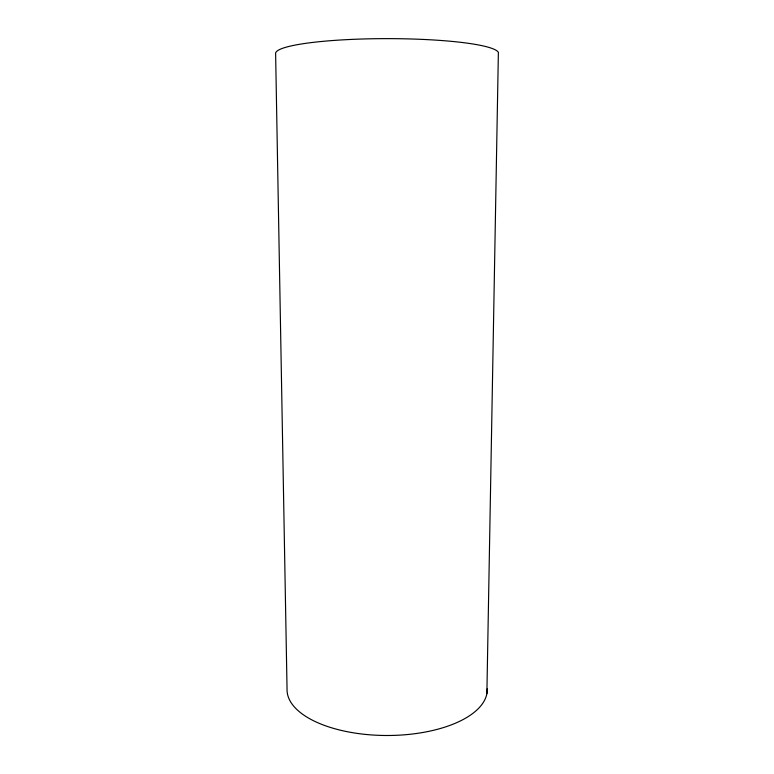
<?xml version="1.0" encoding="UTF-8"?>
<svg xmlns="http://www.w3.org/2000/svg" width="774" height="774" viewBox="0 0 774 774"><rect width="100%" height="100%" fill="white"/><g stroke="black" fill="none" stroke-linecap="round" stroke-linejoin="round"><path stroke-width="1.16" d="M486.875 693.649L498.379 52.38A111.543 14.851 0 0 0 381.872 38.652A111.543 14.851 0 0 0 275.621 53.783L287.048 689.324A100.098 45.753 0 0 0 387.687 735.494A100.098 45.753 0 0 0 487.223 688.831"/></g></svg>
